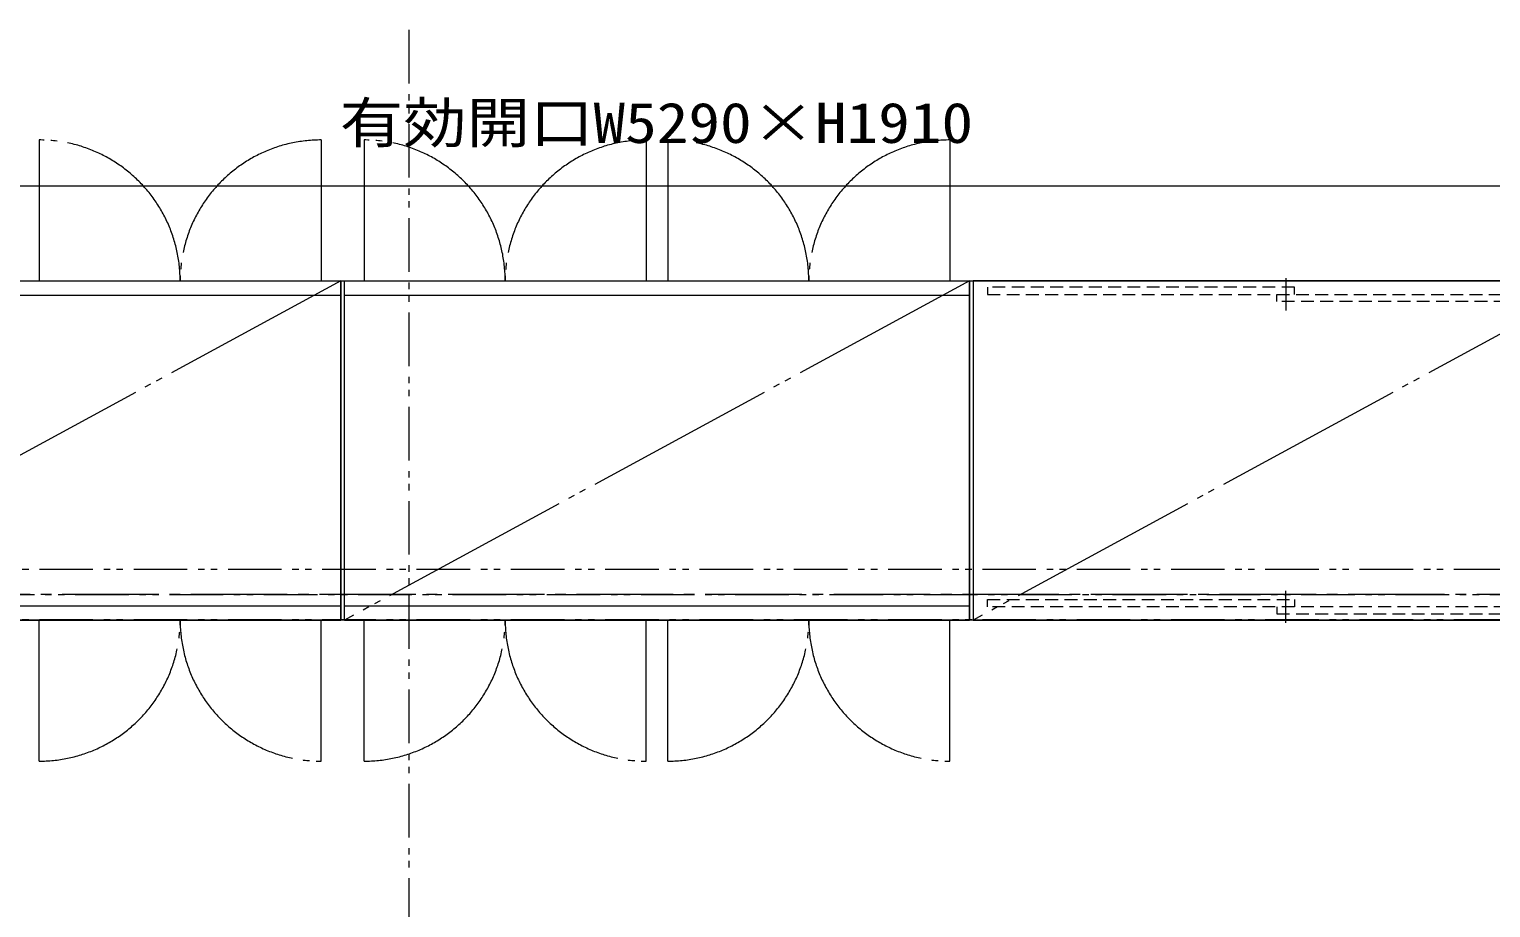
# Model space of a CAD drawing. Units: millimetres at full size. Extents: x -12803 to 120774, y -9413 to 101127.
# Drawn here: x 102212 to 106304, y 14569 to 17030 of the extents above; entities that cross this region are included whole.
import ezdxf
from ezdxf.enums import TextEntityAlignment as Align

# ---------------------------------------------------------------- set-up
doc = ezdxf.new("R2010")
doc.units = ezdxf.units.MM
doc.header["$LTSCALE"] = 30
for name, pattern in [('CHAIN2', [12, 9, -1, 1, -1]), ('DASHED1', [1.8, 1.2, -0.6]), ('DOUBLE_CHAIN1', [8.8, 5, -1, 0.6, -0.6, 0.6, -1]), ('LONG_DOUBLE_CHAIN', [21.8, 18, -1, 0.6, -0.6, 0.6, -1])]:
    doc.linetypes.add(name, pattern=pattern)
doc.layers.add('0-0_NoName', color=7, linetype='Continuous')
for name, color, linetype, lineweight in [('0-4_AIHO33-厨房機器隠れ線', 7, 'DASHED1', 15), ('0-5_AIHO47-厨房機器アウトライン', 7, 'Continuous', 15), ('0-6_AIHO30-厨房機器LL', 7, 'Continuous', 15), ('1-1_AIHO20-排水溝', 7, 'Continuous', 15), ('1-3_AIHO15-壁開口寸法・コメント', 7, 'Continuous', 15), ('2-0_通芯', 7, 'DOUBLE_CHAIN1', 15), ('2-2_間仕切り芯', 7, 'DOUBLE_CHAIN1', 15), ('2-A_建具', 7, 'Continuous', 15), ('3-2_AIHO08-壁芯', 7, 'CHAIN2', 15), ('3-3_AIHO30-厨房機器', 7, 'Continuous', 15), ('3-4_AIHO31-厨房機器中心線', 7, 'CHAIN2', 15), ('3-7_AIHO32-厨房機器補助線', 7, 'LONG_DOUBLE_CHAIN', 15)]:
    doc.layers.add(name, color=color, linetype=linetype, lineweight=lineweight)
doc.styles.add('ＭＳ ゴシック', font='')
doc.styles.get('ＭＳ ゴシック').set_extended_font_data('MS Gothic')

# ---------------------------------------------------------------- blocks, each defined once
blk = doc.blocks.new('グループ部品-707')
at = {"layer": '1-3_AIHO15-壁開口寸法・コメント'}
blk.add_line((106551.86, 16590.72), (101386.86, 16590.72), dxfattribs=at)
at = {"layer": '1-3_AIHO15-壁開口寸法・コメント', "style": 'ＭＳ ゴシック', "width": 1.15}
blk.add_text('有効開口W5290×H1910', height=113.2, dxfattribs=at).set_placement((103081.33, 16677.56), align=Align.BOTTOM_LEFT)
blk = doc.blocks.new('グループ部品-732')
at = {"layer": '0-4_AIHO33-厨房機器隠れ線'}
for points in [[(105754.36, 16307.41), (104894.36, 16307.41), (104894.36, 16287.41), (105754.36, 16287.41)], [(105704.36, 16287.41), (106564.36, 16287.41), (106564.36, 16267.41), (105704.36, 16267.41)], [(105754.36, 15412.41), (104894.36, 15412.41), (104894.36, 15432.41), (105754.36, 15432.41)], [(105704.36, 15392.41), (106564.36, 15392.41), (106564.36, 15412.41), (105704.36, 15412.41)]]:
    blk.add_lwpolyline(points, close=True, dxfattribs=at)
at = {"layer": '0-5_AIHO47-厨房機器アウトライン'}
for points in [[(101334.36, 16324.91), (103084.36, 16324.91), (103084.36, 15374.91), (101334.36, 15374.91)], [(103094.36, 16324.91), (104844.36, 16324.91), (104844.36, 15374.91), (103094.36, 15374.91)], [(104854.36, 15374.91), (106604.36, 15374.91), (106604.36, 16324.91), (104854.36, 16324.91)]]:
    blk.add_lwpolyline(points, close=True, dxfattribs=at)
at = {"layer": '0-6_AIHO30-厨房機器LL'}
for p, q in [((101334.36, 16284.91), (103084.36, 16284.91)), ((103094.36, 16284.91), (104844.36, 16284.91)), ((101334.36, 15414.91), (103084.36, 15414.91)), ((103094.36, 15414.91), (104844.36, 15414.91))]:
    blk.add_line(p, q, dxfattribs=at)
at = {"layer": '1-1_AIHO20-排水溝'}
blk.add_lwpolyline([(106614.36, 15374.91), (101324.36, 15374.91), (101324.36, 16324.91), (106614.36, 16324.91)], close=True, dxfattribs=at)
at = {"layer": '2-2_間仕切り芯'}
blk.add_line((100228.63, 15446.41), (117819.36, 15446.41), dxfattribs=at)
at = {"layer": '2-A_建具', "linetype": 'DOUBLE_CHAIN1'}
for p, q in [((106614.36, 15516.91), (101324.36, 15516.91)), ((106614.36, 15375.91), (101324.36, 15375.91))]:
    blk.add_line(p, q, dxfattribs=at)
at = {"layer": '3-2_AIHO08-壁芯'}
blk.add_line((109774.36, 15446.41), (101074.36, 15446.41), dxfattribs=at)
at = {"layer": '3-3_AIHO30-厨房機器'}
for p, q in [((103084.36, 15374.91), (103084.36, 16324.91)), ((104844.36, 15374.91), (104844.36, 16324.91)), ((101334.36, 15374.91), (103084.36, 15374.91)), ((103094.36, 15374.91), (104844.36, 15374.91)), ((104854.36, 15374.91), (106604.36, 15374.91))]:
    blk.add_line(p, q, dxfattribs=at)
for points in [[(101334.36, 15374.91), (101334.36, 16324.91), (103084.36, 16324.91)], [(103094.36, 15374.91), (103094.36, 16324.91), (104844.36, 16324.91)]]:
    blk.add_lwpolyline(points, dxfattribs=at)
blk.add_lwpolyline([(104854.36, 15374.91), (106604.36, 15374.91), (106604.36, 16324.91), (104854.36, 16324.91)], close=True, dxfattribs=at)
at = {"layer": '3-4_AIHO31-厨房機器中心線'}
for p, q in [((105729.36, 16332.41), (105729.36, 16242.41)), ((105729.36, 15367.41), (105729.36, 15457.41))]:
    blk.add_line(p, q, dxfattribs=at)
at = {"layer": '3-7_AIHO32-厨房機器補助線'}
for p, q in [((102239.36, 16719.91), (102239.36, 16324.91)), ((103029.36, 16719.91), (103029.36, 16324.91)), ((103149.36, 16719.91), (103149.36, 16324.91)), ((103939.36, 16719.91), (103939.36, 16324.91)), ((103999.36, 16719.91), (103999.36, 16324.91)), ((104789.36, 16719.91), (104789.36, 16324.91)), ((103084.36, 16324.91), (101334.36, 15374.91)), ((104844.36, 16324.91), (103094.36, 15374.91)), ((106604.36, 16324.91), (104854.36, 15374.91)), ((102239.36, 14979.91), (102239.36, 15374.91)), ((103029.36, 14979.91), (103029.36, 15374.91)), ((103149.36, 14979.91), (103149.36, 15374.91)), ((103939.36, 14979.91), (103939.36, 15374.91)), ((103999.36, 14979.91), (103999.36, 15374.91)), ((104789.36, 14979.91), (104789.36, 15374.91))]:
    blk.add_line(p, q, dxfattribs=at)
for centre, start, end in [((102239.36, 16324.91), 0, 90), ((103029.36, 16324.91), 90, 180), ((103149.36, 16324.91), 0, 90), ((103939.36, 16324.91), 90, 180), ((103999.36, 16324.91), 0, 90), ((104789.36, 16324.91), 90, 180), ((102239.36, 15374.91), 270, 0), ((103029.36, 15374.91), 180, 270), ((103149.36, 15374.91), 270, 0), ((103939.36, 15374.91), 180, 270), ((103999.36, 15374.91), 270, 0), ((104789.36, 15374.91), 180, 270)]:
    blk.add_arc(centre, 395, start, end, dxfattribs=at)
at = {"layer": '1-3_AIHO15-壁開口寸法・コメント'}
blk.add_blockref('グループ部品-707', (0, 0), dxfattribs=at)
blk = doc.blocks.new('グループ部品-738')
at = {"layer": '1-3_AIHO15-壁開口寸法・コメント'}
blk.add_line((106551.86, 16590.72), (101386.86, 16590.72), dxfattribs=at)
at = {"layer": '1-3_AIHO15-壁開口寸法・コメント', "style": 'ＭＳ ゴシック', "width": 1.15}
blk.add_text('有効開口W5290×H1910', height=113.2, dxfattribs=at).set_placement((103081.33, 16677.56), align=Align.BOTTOM_LEFT)
blk = doc.blocks.new('グループ部品-763')
at = {"layer": '0-4_AIHO33-厨房機器隠れ線'}
for points in [[(105754.36, 16307.41), (104894.36, 16307.41), (104894.36, 16287.41), (105754.36, 16287.41)], [(105704.36, 16287.41), (106564.36, 16287.41), (106564.36, 16267.41), (105704.36, 16267.41)], [(105754.36, 15412.41), (104894.36, 15412.41), (104894.36, 15432.41), (105754.36, 15432.41)], [(105704.36, 15392.41), (106564.36, 15392.41), (106564.36, 15412.41), (105704.36, 15412.41)]]:
    blk.add_lwpolyline(points, close=True, dxfattribs=at)
at = {"layer": '0-5_AIHO47-厨房機器アウトライン'}
for points in [[(101334.36, 16324.91), (103084.36, 16324.91), (103084.36, 15374.91), (101334.36, 15374.91)], [(103094.36, 16324.91), (104844.36, 16324.91), (104844.36, 15374.91), (103094.36, 15374.91)], [(104854.36, 15374.91), (106604.36, 15374.91), (106604.36, 16324.91), (104854.36, 16324.91)]]:
    blk.add_lwpolyline(points, close=True, dxfattribs=at)
at = {"layer": '0-6_AIHO30-厨房機器LL'}
for p, q in [((101334.36, 16284.91), (103084.36, 16284.91)), ((103094.36, 16284.91), (104844.36, 16284.91)), ((101334.36, 15414.91), (103084.36, 15414.91)), ((103094.36, 15414.91), (104844.36, 15414.91))]:
    blk.add_line(p, q, dxfattribs=at)
at = {"layer": '1-1_AIHO20-排水溝'}
blk.add_lwpolyline([(106614.36, 15374.91), (101324.36, 15374.91), (101324.36, 16324.91), (106614.36, 16324.91)], close=True, dxfattribs=at)
at = {"layer": '3-2_AIHO08-壁芯'}
blk.add_line((109774.36, 15446.41), (101074.36, 15446.41), dxfattribs=at)
at = {"layer": '3-3_AIHO30-厨房機器'}
for p, q in [((103084.36, 15374.91), (103084.36, 16324.91)), ((104844.36, 15374.91), (104844.36, 16324.91)), ((101334.36, 15374.91), (103084.36, 15374.91)), ((103094.36, 15374.91), (104844.36, 15374.91)), ((104854.36, 15374.91), (106604.36, 15374.91))]:
    blk.add_line(p, q, dxfattribs=at)
for points in [[(101334.36, 15374.91), (101334.36, 16324.91), (103084.36, 16324.91)], [(103094.36, 15374.91), (103094.36, 16324.91), (104844.36, 16324.91)]]:
    blk.add_lwpolyline(points, dxfattribs=at)
blk.add_lwpolyline([(104854.36, 15374.91), (106604.36, 15374.91), (106604.36, 16324.91), (104854.36, 16324.91)], close=True, dxfattribs=at)
at = {"layer": '3-4_AIHO31-厨房機器中心線'}
for p, q in [((105729.36, 16332.41), (105729.36, 16242.41)), ((105729.36, 15367.41), (105729.36, 15457.41))]:
    blk.add_line(p, q, dxfattribs=at)
at = {"layer": '3-7_AIHO32-厨房機器補助線'}
for p, q in [((102239.36, 16719.91), (102239.36, 16324.91)), ((103029.36, 16719.91), (103029.36, 16324.91)), ((103149.36, 16719.91), (103149.36, 16324.91)), ((103939.36, 16719.91), (103939.36, 16324.91)), ((103999.36, 16719.91), (103999.36, 16324.91)), ((104789.36, 16719.91), (104789.36, 16324.91)), ((103084.36, 16324.91), (101334.36, 15374.91)), ((104844.36, 16324.91), (103094.36, 15374.91)), ((106604.36, 16324.91), (104854.36, 15374.91)), ((102239.36, 14979.91), (102239.36, 15374.91)), ((103029.36, 14979.91), (103029.36, 15374.91)), ((103149.36, 14979.91), (103149.36, 15374.91)), ((103939.36, 14979.91), (103939.36, 15374.91)), ((103999.36, 14979.91), (103999.36, 15374.91)), ((104789.36, 14979.91), (104789.36, 15374.91))]:
    blk.add_line(p, q, dxfattribs=at)
for centre, start, end in [((102239.36, 16324.91), 0, 90), ((103029.36, 16324.91), 90, 180), ((103149.36, 16324.91), 0, 90), ((103939.36, 16324.91), 90, 180), ((103999.36, 16324.91), 0, 90), ((104789.36, 16324.91), 90, 180), ((102239.36, 15374.91), 270, 0), ((103029.36, 15374.91), 180, 270), ((103149.36, 15374.91), 270, 0), ((103939.36, 15374.91), 180, 270), ((103999.36, 15374.91), 270, 0), ((104789.36, 15374.91), 180, 270)]:
    blk.add_arc(centre, 395, start, end, dxfattribs=at)
at = {"layer": '1-3_AIHO15-壁開口寸法・コメント'}
blk.add_blockref('グループ部品-738', (0, 0), dxfattribs=at)

msp = doc.modelspace()

# ---------------------------------------------------------------- linework, layer by layer
at = {"layer": '2-0_通芯'}
msp.add_line((103274.36, 24156.41), (103274.36, 509.49), dxfattribs=at)

# ---------------------------------------------------------------- block references
at = {"layer": '0-0_NoName'}
for name in ['グループ部品-732', 'グループ部品-763']:
    msp.add_blockref(name, (0, 0), dxfattribs=at)

doc.saveas('drawing.dxf')
